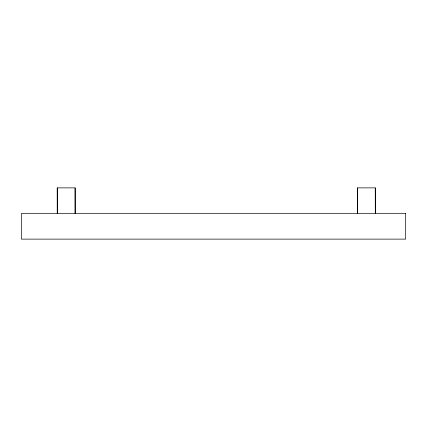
<?xml version="1.0" encoding="UTF-8"?>
<svg xmlns="http://www.w3.org/2000/svg" width="427" height="427" viewBox="0 0 427 427"><rect width="100%" height="100%" fill="white"/><g stroke="black" fill="none" stroke-linecap="round" stroke-linejoin="round"><path stroke-width="0.64" d="M57.277 187.88L57.277 213.5L57.218 187.88L75.152 187.88L75.152 213.5L75.093 187.88M357.42 187.88L357.42 213.5L357.378 187.88L375.306 187.88L375.306 213.5L375.264 187.88M405.65 213.5L21.35 213.5L21.35 239.12L405.65 239.12L405.65 213.5"/></g></svg>
